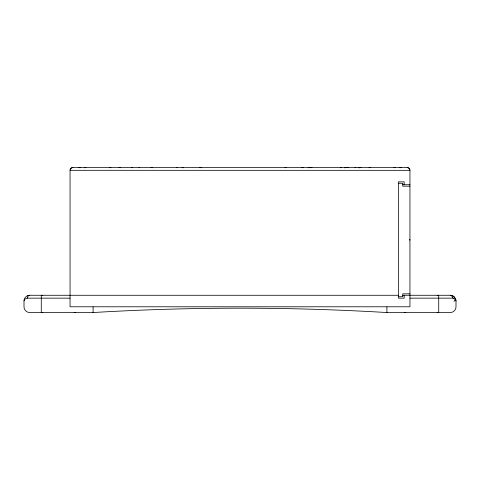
<?xml version="1.0" encoding="UTF-8"?>
<svg xmlns="http://www.w3.org/2000/svg" width="480" height="480" viewBox="0 0 480 480"><rect width="100%" height="100%" fill="white"/><g stroke="black" fill="none" stroke-linecap="round" stroke-linejoin="round"><path stroke-width="0.72" d="M398.43 295.272L29.76 295.272C26.688 295.2 23.916 297.942 24 301.026L24 306.786C23.922 309.858 26.682 312.618 29.76 312.54L93.084 312.54A2481.738 2481.738 0 0 1 386.916 312.54L450.24 312.54C453.318 312.618 456.078 309.858 456 306.786L456 301.026C456.084 297.942 453.312 295.194 450.24 295.272L402.744 295.272M24 300.894L24.948 299.046L27.174 298.158L70.056 298.146M400.014 167.766L401.304 167.46A2.88 2.88 0 0 0 399.984 167.778M409.932 239.748L409.62 239.772M27.498 295.728L29.76 295.272A2.88 2.304 90 0 0 27.456 298.146M72.906 167.46L70.902 168.3L70.056 170.31L70.056 306.786L409.944 306.786L409.944 170.28L409.122 168.324L407.124 167.46A2.88 2.88 0 0 1 409.944 170.34L70.056 170.31A2.88 2.88 0 0 1 72.936 167.46L407.064 167.46M341.31 167.46L341.286 167.46A2.868 2.064 80.9 0 0 340.932 167.478A2.874 2.034 90 0 0 340.416 167.754M398.43 183.294L402.744 183.294L402.744 186.168L409.944 186.168M402.744 184.728L409.944 184.728M409.62 240L409.932 240M409.944 293.832L402.744 293.832L402.744 296.706L398.43 296.706M409.944 298.146L452.544 298.146A2.88 2.304 -90 0 0 450.24 295.272L450.462 295.272M182.214 167.778L182.232 167.46L183.096 167.76M150.99 167.46L152.28 167.766M118.992 167.46L120.288 167.766M450.612 295.278L451.38 295.38M453.444 298.248L455.022 299.022M451.524 295.416L452.436 295.704M452.502 295.728L454.518 297.174M79.986 167.766L78.696 167.46A2.88 2.88 0 0 1 80.016 167.778M455.28 299.268L455.634 299.742M455.772 299.994L456 301.026M284.94 167.784A1.44 1.44 0 0 1 285.846 167.46L285.846 167.58M404.184 184.728L404.184 181.854L398.43 181.854L398.43 298.146L404.184 298.146L404.184 295.272M386.916 306.786L386.916 312.54M340.854 167.472L340.854 167.778M285.846 167.472L285.846 167.778M199.86 167.466L199.86 167.784M139.146 167.472L139.146 167.778M93.084 306.786L93.084 312.54M311.04 167.766A2.88 2.058 90 0 1 311.964 167.46M176.568 167.544A3.012 1.152 -90 0 1 177.102 167.784M199.872 167.604A2.982 2.832 -90 0 1 201.21 167.796M301.74 167.766A2.898 0.426 -90 0 1 301.788 167.64M302.832 167.766A2.88 0.72 90 0 1 302.94 167.598M303 167.778A2.88 0.606 -90 0 1 303.276 167.46M308.148 167.778A2.88 1.542 90 0 1 308.862 167.46M308.304 167.766A2.88 1.446 90 0 1 308.958 167.46M309.546 167.772A2.898 1.746 90 0 1 310.332 167.472M344.67 167.778A2.88 2.808 -90 0 1 345.96 167.46A2.88 2.784 90 0 0 344.742 167.766M346.386 167.472A2.898 2.862 90 0 0 345.096 167.772A3.012 2.784 -90 0 1 346.386 167.544M355.02 167.766A2.88 2.04 -90 0 1 355.938 167.46M358.986 167.778A2.88 2.754 90 0 1 360.246 167.46M359.088 167.766A2.886 2.7 90 0 1 360.3 167.46M369.066 167.778A2.88 2.88 0 0 1 370.386 167.46M347.358 167.46A2.88 2.88 0 0 1 348.684 167.784M109.614 167.46A2.88 2.88 0 0 1 110.934 167.778M131.316 167.784A2.88 2.88 0 0 1 132.642 167.46M182.214 167.46A1.44 1.44 0 0 1 183.12 167.784M455.142 298.986A18.606 7.068 -21.8 0 1 454.002 301.356M437.142 312.318A5.76 5.76 0 0 0 438.726 312.54L438.726 295.278A5.76 5.76 0 0 0 437.142 295.494M42.858 312.318A5.76 5.76 0 0 1 41.274 312.54L41.274 295.278A5.76 5.76 0 0 1 42.858 295.494M75.816 312.54A5.76 5.76 0 0 1 74.232 312.318M405.768 312.318A5.76 5.76 0 0 1 404.184 312.54M452.64 297.984A10.23 5.094 -50 0 1 453.06 298.038M453.27 298.146A11.652 5.34 -42.3 0 1 453.492 298.194M84.624 167.754L84.594 167.766A2.88 2.88 0 0 1 85.89 167.46L84.624 167.754M359.742 167.754L359.718 167.766A2.916 2.85 -90 0 1 361.008 167.484L359.772 167.736M394.14 167.46L394.11 167.46A2.88 2.88 0 0 1 395.43 167.778L394.14 167.46"/></g></svg>
